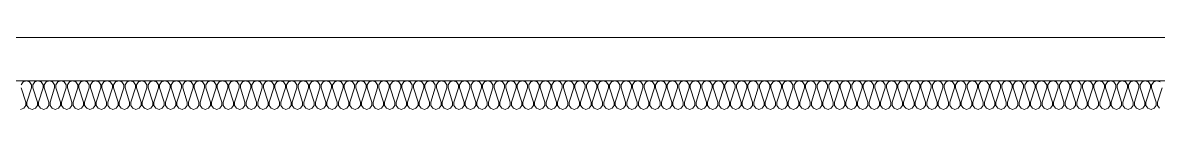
# Model space of a CAD drawing. Header units: millimetres. Extents: x 0 to 420000, y 0 to 297000.
# Drawn here: x 256620 to 260558, y 34200 to 34450 of the extents above; entities that cross this region are included whole.
import ezdxf

# ---------------------------------------------------------------- set-up
doc = ezdxf.new("R2010")
doc.units = ezdxf.units.MM
doc.linetypes.add('CEN', pattern=[62, 60, -1, 0, -1])
for name, color, linetype, lineweight in [('A-AXIS-LINE', 1, 'CEN', 15), ('A-XXXX-FIN2', 6, 'Continuous', 20), ('A-XXXX-INSL2', 8, 'Continuous', 18)]:
    doc.layers.add(name, color=color, linetype=linetype, lineweight=lineweight)

# ---------------------------------------------------------------- blocks, each defined once
blk = doc.blocks.new('axis(211208)')
at = {"layer": 'A-AXIS-LINE', "ltscale": 1000}
blk.add_line((4631788.1, -431118.7), (4955413.1, -431118.7), dxfattribs=at)
blk = doc.blocks.new('지하2층')
at = {"layer": 'A-XXXX-FIN2'}
blk.add_line((4802023.8, -391118.7), (4878823.8, -391118.7), dxfattribs=at)
at = {"layer": 'A-XXXX-INSL2'}
blk.add_line((4802023.8, -391268.7), (4878923.8, -391268.7), dxfattribs=at)
for points in [[(4826923.8, -391368.7), (4826934.8, -391364.7), (4826941.8, -391354.7), (4826941.8, -391343.7), (4826925.8, -391293.7)], [(4826925.8, -391282.7), (4826932.8, -391272.7), (4826943.8, -391268.7), (4826954.8, -391272.7), (4826961.8, -391282.7), (4826961.8, -391293.7), (4826945.8, -391343.7), (4826945.8, -391354.7), (4826952.8, -391364.7), (4826963.8, -391368.7), (4826974.8, -391364.7), (4826981.8, -391354.7), (4826981.8, -391343.7), (4826965.8, -391293.7), (4826965.8, -391282.7), (4826972.8, -391272.7), (4826983.8, -391268.7), (4826994.8, -391272.7), (4827001.8, -391282.7), (4827001.8, -391293.7), (4826985.8, -391343.7), (4826985.8, -391354.7), (4826992.8, -391364.7), (4827003.8, -391368.7), (4827014.8, -391364.7), (4827021.8, -391354.7), (4827021.8, -391343.7), (4827005.8, -391293.7), (4827005.8, -391282.7), (4827012.8, -391272.7), (4827023.8, -391268.7), (4827034.8, -391272.7), (4827041.8, -391282.7), (4827041.8, -391293.7), (4827025.8, -391343.7), (4827025.8, -391354.7), (4827032.8, -391364.7), (4827043.8, -391368.7), (4827054.8, -391364.7), (4827061.8, -391354.7), (4827061.8, -391343.7), (4827045.8, -391293.7), (4827045.8, -391282.7), (4827052.8, -391272.7), (4827063.8, -391268.7), (4827074.8, -391272.7), (4827081.8, -391282.7), (4827081.8, -391293.7), (4827065.8, -391343.7), (4827065.8, -391354.7), (4827072.8, -391364.7), (4827083.8, -391368.7), (4827094.8, -391364.7), (4827101.8, -391354.7), (4827101.8, -391343.7), (4827085.8, -391293.7), (4827085.8, -391282.7), (4827092.8, -391272.7), (4827103.8, -391268.7), (4827114.8, -391272.7), (4827121.8, -391282.7), (4827121.8, -391293.7), (4827105.8, -391343.7), (4827105.8, -391354.7), (4827112.8, -391364.7), (4827123.8, -391368.7), (4827134.8, -391364.7), (4827141.8, -391354.7), (4827141.8, -391343.7), (4827125.8, -391293.7), (4827125.8, -391282.7), (4827132.8, -391272.7), (4827143.8, -391268.7), (4827154.8, -391272.7), (4827161.8, -391282.7), (4827161.8, -391293.7), (4827145.8, -391343.7), (4827145.8, -391354.7), (4827152.8, -391364.7), (4827163.8, -391368.7), (4827174.8, -391364.7), (4827181.8, -391354.7), (4827181.8, -391343.7), (4827165.8, -391293.7), (4827165.8, -391282.7), (4827172.8, -391272.7), (4827183.8, -391268.7), (4827194.8, -391272.7), (4827201.8, -391282.7), (4827201.8, -391293.7), (4827185.8, -391343.7), (4827185.8, -391354.7), (4827192.8, -391364.7), (4827203.8, -391368.7), (4827214.8, -391364.7), (4827221.8, -391354.7), (4827221.8, -391343.7), (4827205.8, -391293.7), (4827205.8, -391282.7), (4827212.8, -391272.7), (4827223.8, -391268.7), (4827234.8, -391272.7), (4827241.8, -391282.7), (4827241.8, -391293.7), (4827225.8, -391343.7), (4827225.8, -391354.7), (4827232.8, -391364.7), (4827243.8, -391368.7), (4827254.8, -391364.7), (4827261.8, -391354.7), (4827261.8, -391343.7), (4827245.8, -391293.7), (4827245.8, -391282.7), (4827252.8, -391272.7), (4827263.8, -391268.7), (4827274.8, -391272.7), (4827281.8, -391282.7), (4827281.8, -391293.7), (4827265.8, -391343.7), (4827265.8, -391354.7), (4827272.8, -391364.7), (4827283.8, -391368.7), (4827294.8, -391364.7), (4827301.8, -391354.7), (4827301.8, -391343.7), (4827285.8, -391293.7), (4827285.8, -391282.7), (4827292.8, -391272.7), (4827303.8, -391268.7), (4827314.8, -391272.7), (4827321.8, -391282.7), (4827321.8, -391293.7), (4827305.8, -391343.7), (4827305.8, -391354.7), (4827312.8, -391364.7), (4827323.8, -391368.7), (4827334.8, -391364.7), (4827341.8, -391354.7), (4827341.8, -391343.7), (4827325.8, -391293.7), (4827325.8, -391282.7), (4827332.8, -391272.7), (4827343.8, -391268.7), (4827354.8, -391272.7), (4827361.8, -391282.7), (4827361.8, -391293.7), (4827345.8, -391343.7), (4827345.8, -391354.7), (4827352.8, -391364.7), (4827363.8, -391368.7), (4827374.8, -391364.7), (4827381.8, -391354.7), (4827381.8, -391343.7), (4827365.8, -391293.7), (4827365.8, -391282.7), (4827372.8, -391272.7), (4827383.8, -391268.7), (4827394.8, -391272.7), (4827401.8, -391282.7), (4827401.8, -391293.7), (4827385.8, -391343.7), (4827385.8, -391354.7), (4827392.8, -391364.7), (4827403.8, -391368.7), (4827414.8, -391364.7), (4827421.8, -391354.7), (4827421.8, -391343.7), (4827405.8, -391293.7), (4827405.8, -391282.7), (4827412.8, -391272.7), (4827423.8, -391268.7), (4827434.8, -391272.7), (4827441.8, -391282.7), (4827441.8, -391293.7), (4827425.8, -391343.7), (4827425.8, -391354.7), (4827432.8, -391364.7), (4827443.8, -391368.7), (4827454.8, -391364.7), (4827461.8, -391354.7), (4827461.8, -391343.7), (4827445.8, -391293.7), (4827445.8, -391282.7), (4827452.8, -391272.7), (4827463.8, -391268.7), (4827474.8, -391272.7), (4827481.8, -391282.7), (4827481.8, -391293.7), (4827465.8, -391343.7), (4827465.8, -391354.7), (4827472.8, -391364.7), (4827483.8, -391368.7), (4827494.8, -391364.7), (4827501.8, -391354.7), (4827501.8, -391343.7), (4827485.8, -391293.7), (4827485.8, -391282.7), (4827492.8, -391272.7), (4827503.8, -391268.7), (4827514.8, -391272.7), (4827521.8, -391282.7), (4827521.8, -391293.7), (4827505.8, -391343.7), (4827505.8, -391354.7), (4827512.8, -391364.7), (4827523.8, -391368.7), (4827534.8, -391364.7), (4827541.8, -391354.7), (4827541.8, -391343.7), (4827525.8, -391293.7), (4827525.8, -391282.7), (4827532.8, -391272.7), (4827543.8, -391268.7), (4827554.8, -391272.7), (4827561.8, -391282.7), (4827561.8, -391293.7), (4827545.8, -391343.7), (4827545.8, -391354.7), (4827552.8, -391364.7), (4827563.8, -391368.7), (4827574.8, -391364.7), (4827581.8, -391354.7), (4827581.8, -391343.7), (4827565.8, -391293.7), (4827565.8, -391282.7), (4827572.8, -391272.7), (4827583.8, -391268.7), (4827594.8, -391272.7), (4827601.8, -391282.7), (4827601.8, -391293.7), (4827585.8, -391343.7), (4827585.8, -391354.7), (4827592.8, -391364.7), (4827603.8, -391368.7), (4827614.8, -391364.7), (4827621.8, -391354.7), (4827621.8, -391343.7), (4827605.8, -391293.7), (4827605.8, -391282.7), (4827612.8, -391272.7), (4827623.8, -391268.7), (4827634.8, -391272.7), (4827641.8, -391282.7), (4827641.8, -391293.7), (4827625.8, -391343.7), (4827625.8, -391354.7), (4827632.8, -391364.7), (4827643.8, -391368.7), (4827654.8, -391364.7), (4827661.8, -391354.7), (4827661.8, -391343.7), (4827645.8, -391293.7), (4827645.8, -391282.7), (4827652.8, -391272.7), (4827663.8, -391268.7), (4827674.8, -391272.7), (4827681.8, -391282.7), (4827681.8, -391293.7), (4827665.8, -391343.7), (4827665.8, -391354.7), (4827672.8, -391364.7), (4827683.8, -391368.7), (4827694.8, -391364.7), (4827701.8, -391354.7), (4827701.8, -391343.7), (4827685.8, -391293.7), (4827685.8, -391282.7), (4827692.8, -391272.7), (4827703.8, -391268.7), (4827714.8, -391272.7), (4827721.8, -391282.7), (4827721.8, -391293.7), (4827705.8, -391343.7), (4827705.8, -391354.7), (4827712.8, -391364.7), (4827723.8, -391368.7), (4827734.8, -391364.7), (4827741.8, -391354.7), (4827741.8, -391343.7), (4827725.8, -391293.7), (4827725.8, -391282.7), (4827732.8, -391272.7), (4827743.8, -391268.7), (4827754.8, -391272.7), (4827761.8, -391282.7), (4827761.8, -391293.7), (4827745.8, -391343.7), (4827745.8, -391354.7), (4827752.8, -391364.7), (4827763.8, -391368.7), (4827774.8, -391364.7), (4827781.8, -391354.7), (4827781.8, -391343.7), (4827765.8, -391293.7), (4827765.8, -391282.7), (4827772.8, -391272.7), (4827783.8, -391268.7), (4827794.8, -391272.7), (4827801.8, -391282.7), (4827801.8, -391293.7), (4827785.8, -391343.7), (4827785.8, -391354.7), (4827792.8, -391364.7), (4827803.8, -391368.7), (4827814.8, -391364.7), (4827821.8, -391354.7), (4827821.8, -391343.7), (4827805.8, -391293.7), (4827805.8, -391282.7), (4827812.8, -391272.7), (4827823.8, -391268.7), (4827834.8, -391272.7), (4827841.8, -391282.7), (4827841.8, -391293.7), (4827825.8, -391343.7), (4827825.8, -391354.7), (4827832.8, -391364.7), (4827843.8, -391368.7), (4827854.8, -391364.7), (4827861.8, -391354.7), (4827861.8, -391343.7), (4827845.8, -391293.7), (4827845.8, -391282.7), (4827852.8, -391272.7), (4827863.8, -391268.7), (4827874.8, -391272.7), (4827881.8, -391282.7), (4827881.8, -391293.7), (4827865.8, -391343.7), (4827865.8, -391354.7), (4827872.8, -391364.7), (4827883.8, -391368.7), (4827894.8, -391364.7), (4827901.8, -391354.7), (4827901.8, -391343.7), (4827885.8, -391293.7), (4827885.8, -391282.7), (4827892.8, -391272.7), (4827903.8, -391268.7), (4827914.8, -391272.7), (4827921.8, -391282.7), (4827921.8, -391293.7), (4827905.8, -391343.7), (4827905.8, -391354.7), (4827912.8, -391364.7), (4827923.8, -391368.7), (4827934.8, -391364.7), (4827941.8, -391354.7), (4827941.8, -391343.7), (4827925.8, -391293.7), (4827925.8, -391282.7), (4827932.8, -391272.7), (4827943.8, -391268.7), (4827954.8, -391272.7), (4827961.8, -391282.7), (4827961.8, -391293.7), (4827945.8, -391343.7), (4827945.8, -391354.7), (4827952.8, -391364.7), (4827963.8, -391368.7), (4827974.8, -391364.7), (4827981.8, -391354.7), (4827981.8, -391343.7), (4827965.8, -391293.7), (4827965.8, -391282.7), (4827972.8, -391272.7), (4827983.8, -391268.7), (4827994.8, -391272.7), (4828001.8, -391282.7), (4828001.8, -391293.7), (4827985.8, -391343.7), (4827985.8, -391354.7), (4827992.8, -391364.7), (4828003.8, -391368.7), (4828014.8, -391364.7), (4828021.8, -391354.7), (4828021.8, -391343.7), (4828005.8, -391293.7), (4828005.8, -391282.7), (4828012.8, -391272.7), (4828023.8, -391268.7), (4828034.8, -391272.7), (4828041.8, -391282.7), (4828041.8, -391293.7), (4828025.8, -391343.7), (4828025.8, -391354.7), (4828032.8, -391364.7), (4828043.8, -391368.7), (4828054.8, -391364.7), (4828061.8, -391354.7), (4828061.8, -391343.7), (4828045.8, -391293.7), (4828045.8, -391282.7), (4828052.8, -391272.7), (4828063.8, -391268.7), (4828074.8, -391272.7), (4828081.8, -391282.7), (4828081.8, -391293.7), (4828065.8, -391343.7), (4828065.8, -391354.7), (4828072.8, -391364.7), (4828083.8, -391368.7), (4828094.8, -391364.7), (4828101.8, -391354.7), (4828101.8, -391343.7), (4828085.8, -391293.7), (4828085.8, -391282.7), (4828092.8, -391272.7), (4828103.8, -391268.7), (4828114.8, -391272.7), (4828121.8, -391282.7), (4828121.8, -391293.7), (4828105.8, -391343.7), (4828105.8, -391354.7), (4828112.8, -391364.7), (4828123.8, -391368.7), (4828134.8, -391364.7), (4828141.8, -391354.7), (4828141.8, -391343.7), (4828125.8, -391293.7), (4828125.8, -391282.7), (4828132.8, -391272.7), (4828143.8, -391268.7), (4828154.8, -391272.7), (4828161.8, -391282.7), (4828161.8, -391293.7), (4828145.8, -391343.7), (4828145.8, -391354.7), (4828152.8, -391364.7), (4828163.8, -391368.7), (4828174.8, -391364.7), (4828181.8, -391354.7), (4828181.8, -391343.7), (4828165.8, -391293.7), (4828165.8, -391282.7), (4828172.8, -391272.7), (4828183.8, -391268.7), (4828194.8, -391272.7), (4828201.8, -391282.7), (4828201.8, -391293.7), (4828185.8, -391343.7), (4828185.8, -391354.7), (4828192.8, -391364.7), (4828203.8, -391368.7), (4828214.8, -391364.7), (4828221.8, -391354.7), (4828221.8, -391343.7), (4828205.8, -391293.7), (4828205.8, -391282.7), (4828212.8, -391272.7), (4828223.8, -391268.7), (4828234.8, -391272.7), (4828241.8, -391282.7), (4828241.8, -391293.7), (4828225.8, -391343.7), (4828225.8, -391354.7), (4828232.8, -391364.7), (4828243.8, -391368.7), (4828254.8, -391364.7), (4828261.8, -391354.7), (4828261.8, -391343.7), (4828245.8, -391293.7), (4828245.8, -391282.7), (4828252.8, -391272.7), (4828263.8, -391268.7), (4828274.8, -391272.7), (4828281.8, -391282.7), (4828281.8, -391293.7), (4828265.8, -391343.7), (4828265.8, -391354.7), (4828272.8, -391364.7), (4828283.8, -391368.7), (4828294.8, -391364.7), (4828301.8, -391354.7), (4828301.8, -391343.7), (4828285.8, -391293.7), (4828285.8, -391282.7), (4828292.8, -391272.7), (4828303.8, -391268.7), (4828314.8, -391272.7), (4828321.8, -391282.7), (4828321.8, -391293.7), (4828305.8, -391343.7), (4828305.8, -391354.7), (4828312.8, -391364.7), (4828323.8, -391368.7), (4828334.8, -391364.7), (4828341.8, -391354.7), (4828341.8, -391343.7), (4828325.8, -391293.7), (4828325.8, -391282.7), (4828332.8, -391272.7), (4828343.8, -391268.7), (4828354.8, -391272.7), (4828361.8, -391282.7), (4828361.8, -391293.7), (4828345.8, -391343.7), (4828345.8, -391354.7), (4828352.8, -391364.7), (4828363.8, -391368.7), (4828374.8, -391364.7), (4828381.8, -391354.7), (4828381.8, -391343.7), (4828365.8, -391293.7), (4828365.8, -391282.7), (4828372.8, -391272.7), (4828383.8, -391268.7), (4828394.8, -391272.7), (4828401.8, -391282.7), (4828401.8, -391293.7), (4828385.8, -391343.7), (4828385.8, -391354.7), (4828392.8, -391364.7), (4828403.8, -391368.7), (4828414.8, -391364.7), (4828421.8, -391354.7), (4828421.8, -391343.7), (4828405.8, -391293.7), (4828405.8, -391282.7), (4828412.8, -391272.7), (4828423.8, -391268.7), (4828434.8, -391272.7), (4828441.8, -391282.7), (4828441.8, -391293.7), (4828425.8, -391343.7), (4828425.8, -391354.7), (4828432.8, -391364.7), (4828443.8, -391368.7), (4828454.8, -391364.7), (4828461.8, -391354.7), (4828461.8, -391343.7), (4828445.8, -391293.7), (4828445.8, -391282.7), (4828452.8, -391272.7), (4828463.8, -391268.7), (4828474.8, -391272.7), (4828481.8, -391282.7), (4828481.8, -391293.7), (4828465.8, -391343.7), (4828465.8, -391354.7), (4828472.8, -391364.7), (4828483.8, -391368.7), (4828494.8, -391364.7), (4828501.8, -391354.7), (4828501.8, -391343.7), (4828485.8, -391293.7), (4828485.8, -391282.7), (4828492.8, -391272.7), (4828503.8, -391268.7), (4828514.8, -391272.7), (4828521.8, -391282.7), (4828521.8, -391293.7), (4828505.8, -391343.7), (4828505.8, -391354.7), (4828512.8, -391364.7), (4828523.8, -391368.7), (4828534.8, -391364.7), (4828541.8, -391354.7), (4828541.8, -391343.7), (4828525.8, -391293.7), (4828525.8, -391282.7), (4828532.8, -391272.7), (4828543.8, -391268.7), (4828554.8, -391272.7), (4828561.8, -391282.7), (4828561.8, -391293.7), (4828545.8, -391343.7), (4828545.8, -391354.7), (4828552.8, -391364.7), (4828563.8, -391368.7), (4828574.8, -391364.7), (4828581.8, -391354.7), (4828581.8, -391343.7), (4828565.8, -391293.7), (4828565.8, -391282.7), (4828572.8, -391272.7), (4828583.8, -391268.7), (4828594.8, -391272.7), (4828601.8, -391282.7), (4828601.8, -391293.7), (4828585.8, -391343.7), (4828585.8, -391354.7), (4828592.8, -391364.7), (4828603.8, -391368.7), (4828614.8, -391364.7), (4828621.8, -391354.7), (4828621.8, -391343.7), (4828605.8, -391293.7), (4828605.8, -391282.7), (4828612.8, -391272.7), (4828623.8, -391268.7), (4828634.8, -391272.7), (4828641.8, -391282.7), (4828641.8, -391293.7), (4828625.8, -391343.7), (4828625.8, -391354.7), (4828632.8, -391364.7), (4828643.8, -391368.7), (4828654.8, -391364.7), (4828661.8, -391354.7), (4828661.8, -391343.7), (4828645.8, -391293.7), (4828645.8, -391282.7), (4828652.8, -391272.7), (4828663.8, -391268.7), (4828674.8, -391272.7), (4828681.8, -391282.7), (4828681.8, -391293.7), (4828665.8, -391343.7), (4828665.8, -391354.7), (4828672.8, -391364.7), (4828683.8, -391368.7), (4828694.8, -391364.7), (4828701.8, -391354.7), (4828701.8, -391343.7), (4828685.8, -391293.7), (4828685.8, -391282.7), (4828692.8, -391272.7), (4828703.8, -391268.7), (4828714.8, -391272.7), (4828721.8, -391282.7), (4828721.8, -391293.7), (4828705.8, -391343.7), (4828705.8, -391354.7), (4828712.8, -391364.7), (4828723.8, -391368.7), (4828734.8, -391364.7), (4828741.8, -391354.7), (4828741.8, -391343.7), (4828725.8, -391293.7), (4828725.8, -391282.7), (4828732.8, -391272.7), (4828743.8, -391268.7), (4828754.8, -391272.7), (4828761.8, -391282.7), (4828761.8, -391293.7), (4828745.8, -391343.7), (4828745.8, -391354.7), (4828752.8, -391364.7), (4828763.8, -391368.7), (4828774.8, -391364.7), (4828781.8, -391354.7), (4828781.8, -391343.7), (4828765.8, -391293.7), (4828765.8, -391282.7), (4828772.8, -391272.7), (4828783.8, -391268.7), (4828794.8, -391272.7), (4828801.8, -391282.7), (4828801.8, -391293.7), (4828785.8, -391343.7), (4828785.8, -391354.7), (4828792.8, -391364.7), (4828803.8, -391368.7), (4828814.8, -391364.7), (4828821.8, -391354.7), (4828821.8, -391343.7), (4828805.8, -391293.7), (4828805.8, -391282.7), (4828812.8, -391272.7), (4828823.8, -391268.7), (4828834.8, -391272.7), (4828841.8, -391282.7), (4828841.8, -391293.7), (4828825.8, -391343.7), (4828825.8, -391354.7), (4828832.8, -391364.7), (4828843.8, -391368.7), (4828854.8, -391364.7), (4828861.8, -391354.7), (4828861.8, -391343.7), (4828845.8, -391293.7), (4828845.8, -391282.7), (4828852.8, -391272.7), (4828863.8, -391268.7), (4828874.8, -391272.7), (4828881.8, -391282.7), (4828881.8, -391293.7), (4828865.8, -391343.7), (4828865.8, -391354.7), (4828872.8, -391364.7), (4828883.8, -391368.7), (4828894.8, -391364.7), (4828901.8, -391354.7), (4828901.8, -391343.7), (4828885.8, -391293.7), (4828885.8, -391282.7), (4828892.8, -391272.7), (4828903.8, -391268.7), (4828914.8, -391272.7), (4828921.8, -391282.7), (4828921.8, -391293.7), (4828905.8, -391343.7), (4828905.8, -391354.7), (4828912.8, -391364.7), (4828923.8, -391368.7), (4828934.8, -391364.7), (4828941.8, -391354.7), (4828941.8, -391343.7), (4828925.8, -391293.7), (4828925.8, -391282.7), (4828932.8, -391272.7), (4828943.8, -391268.7), (4828954.8, -391272.7), (4828961.8, -391282.7), (4828961.8, -391293.7), (4828945.8, -391343.7), (4828945.8, -391354.7), (4828952.8, -391364.7), (4828963.8, -391368.7), (4828974.8, -391364.7), (4828981.8, -391354.7), (4828981.8, -391343.7), (4828965.8, -391293.7), (4828965.8, -391282.7), (4828972.8, -391272.7), (4828983.8, -391268.7), (4828994.8, -391272.7), (4829001.8, -391282.7), (4829001.8, -391293.7), (4828985.8, -391343.7), (4828985.8, -391354.7), (4828992.8, -391364.7), (4829003.8, -391368.7), (4829014.8, -391364.7), (4829021.8, -391354.7), (4829021.8, -391343.7), (4829005.8, -391293.7), (4829005.8, -391282.7), (4829012.8, -391272.7), (4829023.8, -391268.7), (4829034.8, -391272.7), (4829041.8, -391282.7), (4829041.8, -391293.7), (4829025.8, -391343.7), (4829025.8, -391354.7), (4829032.8, -391364.7), (4829043.8, -391368.7), (4829054.8, -391364.7), (4829061.8, -391354.7), (4829061.8, -391343.7), (4829045.8, -391293.7), (4829045.8, -391282.7), (4829052.8, -391272.7), (4829063.8, -391268.7), (4829074.8, -391272.7), (4829081.8, -391282.7), (4829081.8, -391293.7), (4829065.8, -391343.7), (4829065.8, -391354.7), (4829072.8, -391364.7), (4829083.8, -391368.7), (4829094.8, -391364.7), (4829101.8, -391354.7), (4829101.8, -391343.7), (4829085.8, -391293.7), (4829085.8, -391282.7), (4829092.8, -391272.7), (4829103.8, -391268.7), (4829114.8, -391272.7), (4829121.8, -391282.7), (4829121.8, -391293.7), (4829105.8, -391343.7), (4829105.8, -391354.7), (4829112.8, -391364.7), (4829123.8, -391368.7), (4829134.8, -391364.7), (4829141.8, -391354.7), (4829141.8, -391343.7), (4829125.8, -391293.7), (4829125.8, -391282.7), (4829132.8, -391272.7), (4829143.8, -391268.7), (4829154.8, -391272.7), (4829161.8, -391282.7), (4829161.8, -391293.7), (4829145.8, -391343.7), (4829145.8, -391354.7), (4829152.8, -391364.7), (4829163.8, -391368.7), (4829174.8, -391364.7), (4829181.8, -391354.7), (4829181.8, -391343.7), (4829165.8, -391293.7), (4829165.8, -391282.7), (4829172.8, -391272.7), (4829183.8, -391268.7), (4829194.8, -391272.7), (4829201.8, -391282.7), (4829201.8, -391293.7), (4829185.8, -391343.7), (4829185.8, -391354.7), (4829192.8, -391364.7), (4829203.8, -391368.7), (4829214.8, -391364.7), (4829221.8, -391354.7), (4829221.8, -391343.7), (4829205.8, -391293.7), (4829205.8, -391282.7), (4829212.8, -391272.7), (4829223.8, -391268.7), (4829234.8, -391272.7), (4829241.8, -391282.7), (4829241.8, -391293.7), (4829225.8, -391343.7), (4829225.8, -391354.7), (4829232.8, -391364.7), (4829243.8, -391368.7), (4829254.8, -391364.7), (4829261.8, -391354.7), (4829261.8, -391343.7), (4829245.8, -391293.7), (4829245.8, -391282.7), (4829252.8, -391272.7), (4829263.8, -391268.7), (4829274.8, -391272.7), (4829281.8, -391282.7), (4829281.8, -391293.7), (4829265.8, -391343.7), (4829265.8, -391354.7), (4829272.8, -391364.7), (4829283.8, -391368.7), (4829294.8, -391364.7), (4829301.8, -391354.7), (4829301.8, -391343.7), (4829285.8, -391293.7), (4829285.8, -391282.7), (4829292.8, -391272.7), (4829303.8, -391268.7), (4829314.8, -391272.7), (4829321.8, -391282.7), (4829321.8, -391293.7), (4829305.8, -391343.7), (4829305.8, -391354.7), (4829312.8, -391364.7), (4829323.8, -391368.7), (4829334.8, -391364.7), (4829341.8, -391354.7), (4829341.8, -391343.7), (4829325.8, -391293.7), (4829325.8, -391282.7), (4829332.8, -391272.7), (4829343.8, -391268.7), (4829354.8, -391272.7), (4829361.8, -391282.7), (4829361.8, -391293.7), (4829345.8, -391343.7), (4829345.8, -391354.7), (4829352.8, -391364.7), (4829363.8, -391368.7), (4829374.8, -391364.7), (4829381.8, -391354.7), (4829381.8, -391343.7), (4829365.8, -391293.7), (4829365.8, -391282.7), (4829372.8, -391272.7), (4829383.8, -391268.7), (4829394.8, -391272.7), (4829401.8, -391282.7), (4829401.8, -391293.7), (4829385.8, -391343.7), (4829385.8, -391354.7), (4829392.8, -391364.7), (4829403.8, -391368.7), (4829414.8, -391364.7), (4829421.8, -391354.7), (4829421.8, -391343.7), (4829405.8, -391293.7), (4829405.8, -391282.7), (4829412.8, -391272.7), (4829423.8, -391268.7), (4829434.8, -391272.7), (4829441.8, -391282.7), (4829441.8, -391293.7), (4829425.8, -391343.7), (4829425.8, -391354.7), (4829432.8, -391364.7), (4829443.8, -391368.7), (4829454.8, -391364.7), (4829461.8, -391354.7), (4829461.8, -391343.7), (4829445.8, -391293.7), (4829445.8, -391282.7), (4829452.8, -391272.7), (4829463.8, -391268.7), (4829474.8, -391272.7), (4829481.8, -391282.7), (4829481.8, -391293.7), (4829465.8, -391343.7), (4829465.8, -391354.7), (4829472.8, -391364.7), (4829483.8, -391368.7), (4829494.8, -391364.7), (4829501.8, -391354.7), (4829501.8, -391343.7), (4829485.8, -391293.7), (4829485.8, -391282.7), (4829492.8, -391272.7), (4829503.8, -391268.7), (4829514.8, -391272.7), (4829521.8, -391282.7), (4829521.8, -391293.7), (4829505.8, -391343.7), (4829505.8, -391354.7), (4829512.8, -391364.7), (4829523.8, -391368.7), (4829534.8, -391364.7), (4829541.8, -391354.7), (4829541.8, -391343.7), (4829525.8, -391293.7), (4829525.8, -391282.7), (4829532.8, -391272.7), (4829543.8, -391268.7), (4829554.8, -391272.7), (4829561.8, -391282.7), (4829561.8, -391293.7), (4829545.8, -391343.7), (4829545.8, -391354.7), (4829552.8, -391364.7), (4829563.8, -391368.7), (4829574.8, -391364.7), (4829581.8, -391354.7), (4829581.8, -391343.7), (4829565.8, -391293.7), (4829565.8, -391282.7), (4829572.8, -391272.7), (4829583.8, -391268.7), (4829594.8, -391272.7), (4829601.8, -391282.7), (4829601.8, -391293.7), (4829585.8, -391343.7), (4829585.8, -391354.7), (4829592.8, -391364.7), (4829603.8, -391368.7), (4829614.8, -391364.7), (4829621.8, -391354.7), (4829621.8, -391343.7), (4829605.8, -391293.7), (4829605.8, -391282.7), (4829612.8, -391272.7), (4829623.8, -391268.7), (4829634.8, -391272.7), (4829641.8, -391282.7), (4829641.8, -391293.7), (4829625.8, -391343.7), (4829625.8, -391354.7), (4829632.8, -391364.7), (4829643.8, -391368.7), (4829654.8, -391364.7), (4829661.8, -391354.7), (4829661.8, -391343.7), (4829645.8, -391293.7), (4829645.8, -391282.7), (4829652.8, -391272.7), (4829663.8, -391268.7), (4829674.8, -391272.7), (4829681.8, -391282.7), (4829681.8, -391293.7), (4829665.8, -391343.7), (4829665.8, -391354.7), (4829672.8, -391364.7), (4829683.8, -391368.7), (4829694.8, -391364.7), (4829701.8, -391354.7), (4829701.8, -391343.7), (4829685.8, -391293.7), (4829685.8, -391282.7), (4829692.8, -391272.7), (4829703.8, -391268.7), (4829714.8, -391272.7), (4829721.8, -391282.7), (4829721.8, -391293.7), (4829705.8, -391343.7), (4829705.8, -391354.7), (4829712.8, -391364.7), (4829723.8, -391368.7), (4829734.8, -391364.7), (4829741.8, -391354.7), (4829741.8, -391343.7), (4829725.8, -391293.7), (4829725.8, -391282.7), (4829732.8, -391272.7), (4829743.8, -391268.7), (4829754.8, -391272.7), (4829761.8, -391282.7), (4829761.8, -391293.7), (4829745.8, -391343.7), (4829745.8, -391354.7), (4829752.8, -391364.7), (4829763.8, -391368.7), (4829774.8, -391364.7), (4829781.8, -391354.7), (4829781.8, -391343.7), (4829765.8, -391293.7), (4829765.8, -391282.7), (4829772.8, -391272.7), (4829783.8, -391268.7), (4829794.8, -391272.7), (4829801.8, -391282.7), (4829801.8, -391293.7), (4829785.8, -391343.7), (4829785.8, -391354.7), (4829792.8, -391364.7), (4829803.8, -391368.7), (4829814.8, -391364.7), (4829821.8, -391354.7), (4829821.8, -391343.7), (4829805.8, -391293.7), (4829805.8, -391282.7), (4829812.8, -391272.7), (4829823.8, -391268.7), (4829834.8, -391272.7), (4829841.8, -391282.7), (4829841.8, -391293.7), (4829825.8, -391343.7), (4829825.8, -391354.7), (4829832.8, -391364.7), (4829843.8, -391368.7), (4829854.8, -391364.7), (4829861.8, -391354.7), (4829861.8, -391343.7), (4829845.8, -391293.7), (4829845.8, -391282.7), (4829852.8, -391272.7), (4829863.8, -391268.7), (4829874.8, -391272.7), (4829881.8, -391282.7), (4829881.8, -391293.7), (4829865.8, -391343.7), (4829865.8, -391354.7), (4829872.8, -391364.7), (4829883.8, -391368.7), (4829894.8, -391364.7), (4829901.8, -391354.7), (4829901.8, -391343.7), (4829885.8, -391293.7), (4829885.8, -391282.7), (4829892.8, -391272.7), (4829903.8, -391268.7), (4829914.8, -391272.7), (4829921.8, -391282.7), (4829921.8, -391293.7), (4829905.8, -391343.7), (4829905.8, -391354.7), (4829912.8, -391364.7), (4829923.8, -391368.7), (4829934.8, -391364.7), (4829941.8, -391354.7), (4829941.8, -391343.7), (4829925.8, -391293.7), (4829925.8, -391282.7), (4829932.8, -391272.7), (4829943.8, -391268.7), (4829954.8, -391272.7), (4829961.8, -391282.7), (4829961.8, -391293.7), (4829945.8, -391343.7), (4829945.8, -391354.7), (4829952.8, -391364.7), (4829963.8, -391368.7), (4829974.8, -391364.7), (4829981.8, -391354.7), (4829981.8, -391343.7), (4829965.8, -391293.7), (4829965.8, -391282.7), (4829972.8, -391272.7), (4829983.8, -391268.7), (4829994.8, -391272.7), (4830001.8, -391282.7), (4830001.8, -391293.7), (4829985.8, -391343.7), (4829985.8, -391354.7), (4829992.8, -391364.7), (4830003.8, -391368.7), (4830014.8, -391364.7), (4830021.8, -391354.7), (4830021.8, -391343.7), (4830005.8, -391293.7), (4830005.8, -391282.7), (4830012.8, -391272.7), (4830023.8, -391268.7), (4830034.8, -391272.7), (4830041.8, -391282.7), (4830041.8, -391293.7), (4830025.8, -391343.7), (4830025.8, -391354.7), (4830032.8, -391364.7), (4830043.8, -391368.7), (4830054.8, -391364.7), (4830061.8, -391354.7), (4830061.8, -391343.7), (4830045.8, -391293.7), (4830045.8, -391282.7), (4830052.8, -391272.7), (4830063.8, -391268.7), (4830074.8, -391272.7), (4830081.8, -391282.7), (4830081.8, -391293.7), (4830065.8, -391343.7), (4830065.8, -391354.7), (4830072.8, -391364.7), (4830083.8, -391368.7), (4830094.8, -391364.7), (4830101.8, -391354.7), (4830101.8, -391343.7), (4830085.8, -391293.7), (4830085.8, -391282.7), (4830092.8, -391272.7), (4830103.8, -391268.7), (4830114.8, -391272.7), (4830121.8, -391282.7), (4830121.8, -391293.7), (4830105.8, -391343.7), (4830105.8, -391354.7), (4830112.8, -391364.7), (4830123.8, -391368.7), (4830134.8, -391364.7), (4830141.8, -391354.7), (4830141.8, -391343.7), (4830125.8, -391293.7), (4830125.8, -391282.7), (4830132.8, -391272.7), (4830143.8, -391268.7), (4830154.8, -391272.7), (4830161.8, -391282.7), (4830161.8, -391293.7), (4830145.8, -391343.7), (4830145.8, -391354.7), (4830152.8, -391364.7), (4830163.8, -391368.7), (4830174.8, -391364.7), (4830181.8, -391354.7), (4830181.8, -391343.7), (4830165.8, -391293.7), (4830165.8, -391282.7), (4830172.8, -391272.7), (4830183.8, -391268.7), (4830194.8, -391272.7), (4830201.8, -391282.7), (4830201.8, -391293.7), (4830185.8, -391343.7), (4830185.8, -391354.7), (4830192.8, -391364.7), (4830203.8, -391368.7), (4830214.8, -391364.7), (4830221.8, -391354.7), (4830221.8, -391343.7), (4830205.8, -391293.7), (4830205.8, -391282.7), (4830212.8, -391272.7), (4830223.8, -391268.7), (4830234.8, -391272.7), (4830241.8, -391282.7), (4830241.8, -391293.7), (4830225.8, -391343.7), (4830225.8, -391354.7), (4830232.8, -391364.7), (4830243.8, -391368.7), (4830254.8, -391364.7), (4830261.8, -391354.7), (4830261.8, -391343.7), (4830245.8, -391293.7), (4830245.8, -391282.7), (4830252.8, -391272.7), (4830263.8, -391268.7), (4830274.8, -391272.7), (4830281.8, -391282.7), (4830281.8, -391293.7), (4830265.8, -391343.7), (4830265.8, -391354.7), (4830272.8, -391364.7), (4830283.8, -391368.7), (4830294.8, -391364.7), (4830301.8, -391354.7), (4830301.8, -391343.7), (4830285.8, -391293.7), (4830285.8, -391282.7), (4830292.8, -391272.7), (4830303.8, -391268.7), (4830314.8, -391272.7), (4830321.8, -391282.7), (4830321.8, -391293.7), (4830305.8, -391343.7), (4830305.8, -391354.7), (4830312.8, -391364.7), (4830323.8, -391368.7), (4830334.8, -391364.7), (4830341.8, -391354.7), (4830341.8, -391343.7), (4830325.8, -391293.7), (4830325.8, -391282.7), (4830332.8, -391272.7), (4830343.8, -391268.7), (4830354.8, -391272.7), (4830361.8, -391282.7), (4830361.8, -391293.7), (4830345.8, -391343.7), (4830345.8, -391354.7), (4830352.8, -391364.7), (4830363.8, -391368.7), (4830374.8, -391364.7), (4830381.8, -391354.7), (4830381.8, -391343.7), (4830365.8, -391293.7), (4830365.8, -391282.7), (4830372.8, -391272.7), (4830383.8, -391268.7), (4830394.8, -391272.7), (4830401.8, -391282.7), (4830401.8, -391293.7), (4830385.8, -391343.7), (4830385.8, -391354.7), (4830392.8, -391364.7), (4830403.8, -391368.7), (4830414.8, -391364.7), (4830421.8, -391354.7), (4830421.8, -391343.7), (4830405.8, -391293.7), (4830405.8, -391282.7), (4830412.8, -391272.7), (4830423.8, -391268.7), (4830434.8, -391272.7), (4830441.8, -391282.7), (4830441.8, -391293.7), (4830425.8, -391343.7), (4830425.8, -391354.7), (4830432.8, -391364.7), (4830443.8, -391368.7), (4830454.8, -391364.7), (4830461.8, -391354.7), (4830461.8, -391343.7), (4830445.8, -391293.7), (4830445.8, -391282.7), (4830452.8, -391272.7), (4830463.8, -391268.7), (4830474.8, -391272.7), (4830481.8, -391282.7), (4830481.8, -391293.7), (4830465.8, -391343.7), (4830465.8, -391354.7), (4830472.8, -391364.7), (4830483.8, -391368.7), (4830494.8, -391364.7), (4830501.8, -391354.7), (4830501.8, -391343.7), (4830485.8, -391293.7), (4830485.8, -391282.7), (4830492.8, -391272.7), (4830503.8, -391268.7), (4830514.8, -391272.7), (4830521.8, -391282.7), (4830521.8, -391293.7), (4830505.8, -391343.7), (4830505.8, -391354.7), (4830512.8, -391364.7), (4830523.8, -391368.7), (4830534.8, -391364.7), (4830541.8, -391354.7), (4830541.8, -391343.7), (4830525.8, -391293.7), (4830525.8, -391282.7), (4830532.8, -391272.7), (4830543.8, -391268.7), (4830554.8, -391272.7), (4830561.8, -391282.7), (4830561.8, -391293.7), (4830545.8, -391343.7), (4830545.8, -391354.7), (4830552.8, -391364.7), (4830563.8, -391368.7), (4830574.8, -391364.7), (4830581.8, -391354.7), (4830581.8, -391343.7), (4830565.8, -391293.7), (4830565.8, -391282.7), (4830572.8, -391272.7), (4830583.8, -391268.7), (4830594.8, -391272.7), (4830601.8, -391282.7), (4830601.8, -391293.7), (4830585.8, -391343.7), (4830585.8, -391354.7), (4830592.8, -391364.7), (4830603.8, -391368.7), (4830614.8, -391364.7), (4830621.8, -391354.7), (4830621.8, -391343.7), (4830605.8, -391293.7), (4830605.8, -391282.7), (4830612.8, -391272.7), (4830623.8, -391268.7), (4830634.8, -391272.7), (4830641.8, -391282.7), (4830641.8, -391293.7), (4830625.8, -391343.7), (4830625.8, -391354.7), (4830632.8, -391364.7), (4830643.8, -391368.7), (4830654.8, -391364.7), (4830661.8, -391354.7), (4830661.8, -391343.7), (4830645.8, -391293.7), (4830645.8, -391282.7), (4830652.8, -391272.7), (4830663.8, -391268.7), (4830674.8, -391272.7), (4830681.8, -391282.7), (4830681.8, -391293.7), (4830665.8, -391343.7), (4830665.8, -391354.7), (4830672.8, -391364.7), (4830683.8, -391368.7), (4830694.8, -391364.7), (4830701.8, -391354.7), (4830701.8, -391343.7), (4830685.8, -391293.7), (4830685.8, -391282.7), (4830692.8, -391272.7), (4830703.8, -391268.7), (4830714.8, -391272.7), (4830721.8, -391282.7), (4830721.8, -391293.7), (4830705.8, -391343.7), (4830705.8, -391354.7), (4830712.8, -391364.7), (4830723.8, -391368.7), (4830734.8, -391364.7), (4830741.8, -391354.7), (4830741.8, -391343.7), (4830725.8, -391293.7), (4830725.8, -391282.7), (4830732.8, -391272.7), (4830743.8, -391268.7), (4830754.8, -391272.7), (4830761.8, -391282.7), (4830761.8, -391293.7), (4830745.8, -391343.7), (4830745.8, -391354.7), (4830752.8, -391364.7), (4830763.8, -391368.7), (4830774.8, -391364.7), (4830781.8, -391354.7), (4830781.8, -391343.7), (4830765.8, -391293.7), (4830765.8, -391282.7), (4830772.8, -391272.7), (4830783.8, -391268.7), (4830794.8, -391272.7), (4830801.8, -391282.7), (4830801.8, -391293.7), (4830785.8, -391343.7), (4830785.8, -391354.7), (4830792.8, -391364.7), (4830803.8, -391368.7), (4830814.8, -391364.7), (4830821.8, -391354.7), (4830821.8, -391343.7), (4830805.8, -391293.7), (4830805.8, -391282.7), (4830812.8, -391272.7), (4830823.8, -391268.7), (4830834.8, -391272.7), (4830841.8, -391282.7), (4830841.8, -391293.7), (4830825.8, -391343.7), (4830825.8, -391354.7), (4830832.8, -391364.7), (4830843.8, -391368.7), (4830854.8, -391364.7), (4830861.8, -391354.7), (4830861.8, -391343.7), (4830845.8, -391293.7), (4830845.8, -391282.7), (4830852.8, -391272.7), (4830863.8, -391268.7), (4830874.8, -391272.7)], [(4830881.8, -391293.7), (4830865.8, -391343.7), (4830865.8, -391354.7), (4830872.8, -391364.7)]]:
    blk.add_lwpolyline(points, dxfattribs=at)

msp = doc.modelspace()

# ---------------------------------------------------------------- block references
msp.add_blockref('지하2층', (-4570311.3, 425568.7))
at = {"layer": 'A-AXIS-LINE'}
msp.add_blockref('axis(211208)', (-4581588.1, 465568.7), dxfattribs=at)

doc.saveas('drawing.dxf')
